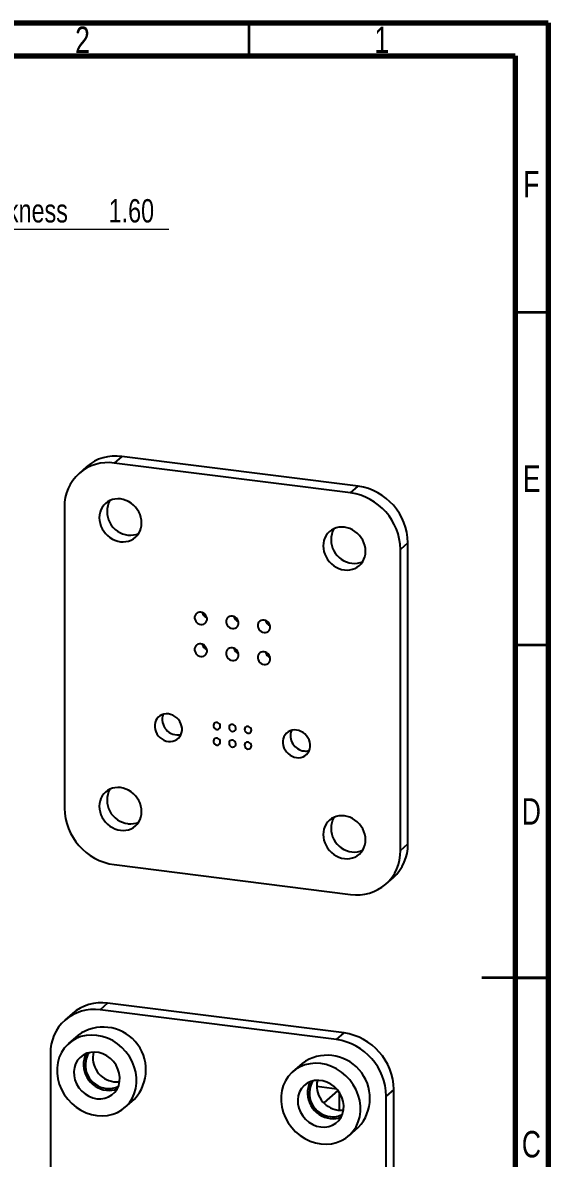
# Model space of a CAD drawing. Header units: millimetres. Extents: x 0 to 205, y 0 to 292.
# Drawn here: x 126 to 205, y 121.4 to 292 of the extents above; entities that cross this region are included whole.
import ezdxf

# ---------------------------------------------------------------- set-up
doc = ezdxf.new("R2010")
doc.units = ezdxf.units.MM
doc.styles.add('SLDTEXTSTYLE0', font='TXT', dxfattribs={"width": 0.75})
doc.dimstyles.new('SLDDIMSTYLE9', dxfattribs={"dimtxt": 3.5, "dimasz": 1.5, "dimexe": 0, "dimexo": 0.0625, "dimgap": 0.875, "dimtad": 1, "dimrnd": 1e-09, "dimzin": 4, "dimdsep": 46, "dimtxsty": 'SLDTEXTSTYLE0', "dimsah": 1, "dimcen": 0.09, "dimadec": 0, "dimazin": 1, "dimtfac": 1, "dimtmove": 0, "dimatfit": 0, "dimfxl": 1, "dimfrac": 2, "dimtolj": 1, "dimtzin": 12, "dimarcsym": 0})

# ---------------------------------------------------------------- blocks, each defined once
blk = doc.blocks.new('_D_15')
at = {"color": 7, "linetype": 'Continuous', "lineweight": 0}
for p, q in [((118.72, 252.16), (118.72, 261.98)), ((120.32, 251.55), (120.32, 261.98)), ((118.72, 260.98), (115.72, 260.98)), ((120.32, 260.98), (118.72, 260.98)), ((120.32, 260.98), (147.94, 260.98))]:
    blk.add_line(p, q, dxfattribs=at)
at = {"color": 7, "linetype": 'Continuous', "lineweight": 18}
for points in [[(118.72, 260.98), (117.22, 261.23), (117.22, 260.73)], [(120.32, 260.98), (121.82, 260.73), (121.82, 261.23)]]:
    blk.add_solid(points, dxfattribs=at)
at = {"color": 7, "linetype": 'Continuous', "lineweight": 18, "char_height": 3.5, "attachment_point": 1, "style": 'SLDTEXTSTYLE0'}
for s, insert in [('Thickness', (116.96, 265.49)), ('1.60', (138.89, 265.49))]:
    blk.add_mtext(s, dxfattribs=dict(at, insert=insert))

msp = doc.modelspace()

# ---------------------------------------------------------------- linework, layer by layer
at = {"color": 7, "linetype": 'Continuous', "lineweight": 70}
for p, q in [((15, 292), (205, 292)), ((205, 292), (205, 5)), ((20, 287), (200, 287)), ((200, 287), (200, 10))]:
    msp.add_line(p, q, dxfattribs=at)
at = {"color": 7, "linetype": 'Continuous', "lineweight": 35}
for p, q in [((160, 287), (160, 292)), ((200, 248.5), (205, 248.5)), ((200, 198.5), (205, 198.5)), ((205, 148.5), (195, 148.5)), ((200, 148.5), (205, 148.5))]:
    msp.add_line(p, q, dxfattribs=at)
at = {"color": 7, "linetype": 'Continuous', "lineweight": 25}
for p, q in [((135.571, 225.289), (134.44, 224.291)), ((140.863, 226.831), (139.731, 225.833)), ((175.277, 221.355), (139.731, 225.833)), ((176.408, 222.353), (140.863, 226.831)), ((175.277, 221.355), (176.408, 222.353)), ((132.248, 219.234), (132.248, 173.979)), ((183.892, 213.868), (182.76, 212.87)), ((183.892, 168.613), (183.892, 213.868)), ((182.76, 167.615), (182.76, 212.87)), ((182.76, 167.615), (183.892, 168.613)), ((139.731, 165.494), (175.277, 161.015)), ((180.569, 162.558), (181.7, 163.556)), ((138.741, 144.681), (137.61, 143.684)), ((173.156, 139.205), (137.61, 143.684)), ((174.287, 140.203), (138.741, 144.681)), ((133.45, 143.139), (132.319, 142.141)), ((173.156, 139.205), (174.287, 140.203)), ((134.312, 139.881), (132.877, 138.615)), ((130.127, 137.084), (130.127, 91.829)), ((167.987, 135.638), (166.552, 134.372)), ((173.206, 131.759), (170.173, 132.142)), ((173.369, 131.568), (171.248, 129.697)), ((181.77, 131.718), (180.639, 130.72)), ((181.77, 86.463), (181.77, 131.718)), ((141.343, 129.015), (142.779, 130.281)), ((173.538, 131.338), (173.538, 128.612)), ((180.639, 85.465), (180.639, 130.72)), ((175.018, 124.772), (176.454, 126.038))]:
    msp.add_line(p, q, dxfattribs=at)
at = {"color": 7, "linetype": 'Continuous', "lineweight": 25, "flags": 128}
for points in [[(140.667, 214.025), (141.082, 214), (141.49, 214.03), (141.884, 214.115), (142.257, 214.254), (142.603, 214.443), (142.916, 214.68), (143.19, 214.961), (143.421, 215.281), (143.605, 215.633), (143.739, 216.014), (143.82, 216.415), (143.847, 216.83), (143.82, 217.252), (143.739, 217.673), (143.605, 218.087), (143.421, 218.486), (143.19, 218.864), (142.916, 219.214), (142.603, 219.53), (142.257, 219.806), (141.884, 220.039), (141.49, 220.223), (141.082, 220.356), (140.667, 220.436), (140.252, 220.461), (139.844, 220.43), (139.45, 220.345), (139.077, 220.207), (138.731, 220.017), (138.418, 219.78), (138.144, 219.5), (137.912, 219.18), (137.728, 218.827), (137.595, 218.447), (137.514, 218.046), (137.486, 217.631), (137.514, 217.209), (137.595, 216.788), (137.728, 216.374), (137.912, 215.975), (138.144, 215.597), (138.418, 215.247), (138.731, 214.931), (139.077, 214.655), (139.45, 214.422), (139.844, 214.238), (140.252, 214.105), (140.667, 214.025)], [(174.342, 209.782), (174.757, 209.757), (175.165, 209.788), (175.559, 209.873), (175.932, 210.011), (176.278, 210.201), (176.591, 210.438), (176.865, 210.718), (177.096, 211.038), (177.28, 211.391), (177.414, 211.771), (177.495, 212.172), (177.522, 212.587), (177.495, 213.009), (177.414, 213.43), (177.28, 213.844), (177.096, 214.243), (176.865, 214.621), (176.591, 214.971), (176.278, 215.287), (175.932, 215.563), (175.559, 215.796), (175.165, 215.98), (174.757, 216.114), (174.342, 216.193), (173.927, 216.218), (173.519, 216.188), (173.125, 216.103), (172.751, 215.964), (172.406, 215.775), (172.093, 215.538), (171.818, 215.257), (171.587, 214.938), (171.403, 214.585), (171.27, 214.204), (171.188, 213.803), (171.161, 213.388), (171.188, 212.967), (171.27, 212.545), (171.403, 212.131), (171.587, 211.732), (171.818, 211.354), (172.093, 211.004), (172.406, 210.689), (172.751, 210.412), (173.125, 210.18), (173.519, 209.995), (173.927, 209.862), (174.342, 209.782)], [(152.752, 201.566), (152.976, 201.565), (153.187, 201.619), (153.373, 201.725), (153.522, 201.876), (153.627, 202.064), (153.681, 202.278), (153.681, 202.505), (153.627, 202.733), (153.522, 202.947), (153.373, 203.136), (153.187, 203.288), (152.976, 203.396), (152.752, 203.451), (152.528, 203.452), (152.318, 203.398), (152.132, 203.292), (151.982, 203.141), (151.878, 202.953), (151.824, 202.739), (151.824, 202.512), (151.878, 202.284), (151.982, 202.07), (152.132, 201.881), (152.318, 201.728), (152.528, 201.621), (152.752, 201.566)], [(157.504, 200.967), (157.728, 200.966), (157.939, 201.02), (158.125, 201.126), (158.274, 201.277), (158.379, 201.465), (158.433, 201.679), (158.433, 201.906), (158.379, 202.134), (158.274, 202.348), (158.125, 202.537), (157.939, 202.69), (157.728, 202.797), (157.504, 202.853), (157.28, 202.853), (157.069, 202.799), (156.884, 202.694), (156.734, 202.542), (156.63, 202.354), (156.576, 202.14), (156.576, 201.913), (156.63, 201.686), (156.734, 201.471), (156.884, 201.282), (157.069, 201.13), (157.28, 201.023), (157.504, 200.967)], [(162.256, 200.368), (162.48, 200.367), (162.691, 200.421), (162.876, 200.527), (163.026, 200.678), (163.131, 200.867), (163.185, 201.08), (163.185, 201.308), (163.131, 201.535), (163.026, 201.75), (162.876, 201.939), (162.691, 202.091), (162.48, 202.198), (162.256, 202.254), (162.032, 202.255), (161.821, 202.201), (161.636, 202.095), (161.486, 201.944), (161.381, 201.756), (161.328, 201.542), (161.328, 201.314), (161.381, 201.087), (161.486, 200.872), (161.636, 200.683), (161.821, 200.531), (162.032, 200.424), (162.256, 200.368)], [(152.752, 196.776), (152.976, 196.775), (153.187, 196.829), (153.373, 196.935), (153.522, 197.086), (153.627, 197.274), (153.681, 197.488), (153.681, 197.716), (153.627, 197.943), (153.522, 198.158), (153.373, 198.346), (153.187, 198.499), (152.976, 198.606), (152.752, 198.662), (152.528, 198.663), (152.318, 198.609), (152.132, 198.503), (151.982, 198.351), (151.878, 198.163), (151.824, 197.95), (151.824, 197.722), (151.878, 197.495), (151.982, 197.28), (152.132, 197.091), (152.318, 196.939), (152.528, 196.832), (152.752, 196.776)], [(157.504, 196.177), (157.728, 196.177), (157.939, 196.231), (158.125, 196.336), (158.274, 196.488), (158.379, 196.676), (158.433, 196.89), (158.433, 197.117), (158.379, 197.344), (158.274, 197.559), (158.125, 197.748), (157.939, 197.9), (157.728, 198.007), (157.504, 198.063), (157.28, 198.064), (157.069, 198.01), (156.884, 197.904), (156.734, 197.753), (156.63, 197.565), (156.576, 197.351), (156.576, 197.124), (156.63, 196.896), (156.734, 196.682), (156.884, 196.493), (157.069, 196.34), (157.28, 196.233), (157.504, 196.177)], [(162.256, 195.579), (162.48, 195.578), (162.691, 195.632), (162.876, 195.738), (163.026, 195.889), (163.131, 196.077), (163.185, 196.291), (163.185, 196.518), (163.131, 196.746), (163.026, 196.96), (162.876, 197.149), (162.691, 197.302), (162.48, 197.409), (162.256, 197.464), (162.032, 197.465), (161.821, 197.411), (161.636, 197.305), (161.486, 197.154), (161.381, 196.966), (161.328, 196.752), (161.328, 196.525), (161.381, 196.297), (161.486, 196.083), (161.636, 195.894), (161.821, 195.742), (162.032, 195.634), (162.256, 195.579)], [(147.869, 188.152), (147.531, 188.166), (147.201, 188.124), (146.89, 188.025), (146.605, 187.874), (146.355, 187.673), (146.147, 187.429), (145.985, 187.148), (145.874, 186.838), (145.819, 186.507), (145.819, 186.165), (145.874, 185.82), (145.985, 185.482), (146.147, 185.16), (146.355, 184.864), (146.605, 184.6), (146.89, 184.377), (147.201, 184.2), (147.531, 184.074), (147.869, 184.003), (148.208, 183.989), (148.538, 184.032), (148.849, 184.13), (149.133, 184.282), (149.383, 184.482), (149.592, 184.726), (149.754, 185.007), (149.864, 185.317), (149.92, 185.648), (149.92, 185.99), (149.864, 186.335), (149.754, 186.673), (149.592, 186.995), (149.383, 187.292), (149.133, 187.555), (148.849, 187.778), (148.538, 187.955), (148.208, 188.081), (147.869, 188.152)], [(155.166, 185.818), (155.333, 185.825), (155.482, 185.888), (155.596, 185.999), (155.664, 186.147), (155.678, 186.315), (155.637, 186.486), (155.544, 186.64), (155.411, 186.762), (155.25, 186.838), (155.081, 186.859), (154.921, 186.824), (154.787, 186.736), (154.695, 186.605), (154.653, 186.444), (154.667, 186.272), (154.735, 186.108), (154.85, 185.967), (154.999, 185.867), (155.166, 185.818)], [(157.504, 185.524), (157.671, 185.531), (157.82, 185.593), (157.935, 185.704), (158.003, 185.852), (158.017, 186.02), (157.975, 186.191), (157.883, 186.346), (157.749, 186.467), (157.589, 186.543), (157.42, 186.564), (157.259, 186.529), (157.126, 186.441), (157.033, 186.31), (156.991, 186.15), (157.005, 185.978), (157.074, 185.813), (157.188, 185.673), (157.337, 185.573), (157.504, 185.524)], [(159.843, 185.229), (160.01, 185.236), (160.159, 185.299), (160.273, 185.41), (160.341, 185.557), (160.355, 185.726), (160.314, 185.897), (160.221, 186.051), (160.088, 186.173), (159.927, 186.248), (159.758, 186.27), (159.598, 186.235), (159.464, 186.147), (159.372, 186.015), (159.33, 185.855), (159.344, 185.683), (159.412, 185.518), (159.527, 185.378), (159.676, 185.278), (159.843, 185.229)], [(155.166, 183.461), (155.333, 183.468), (155.482, 183.531), (155.596, 183.642), (155.664, 183.79), (155.678, 183.958), (155.637, 184.129), (155.544, 184.283), (155.411, 184.405), (155.25, 184.481), (155.081, 184.502), (154.921, 184.467), (154.787, 184.379), (154.695, 184.248), (154.653, 184.087), (154.667, 183.915), (154.735, 183.75), (154.85, 183.61), (154.999, 183.51), (155.166, 183.461)], [(167.139, 181.576), (167.478, 181.561), (167.807, 181.604), (168.118, 181.702), (168.403, 181.854), (168.653, 182.054), (168.862, 182.298), (169.024, 182.579), (169.134, 182.889), (169.19, 183.22), (169.19, 183.563), (169.134, 183.908), (169.024, 184.246), (168.862, 184.567), (168.653, 184.864), (168.403, 185.127), (168.118, 185.351), (167.807, 185.527), (167.478, 185.653), (167.139, 185.724), (166.8, 185.738), (166.471, 185.696), (166.16, 185.597), (165.875, 185.446), (165.625, 185.245), (165.416, 185.001), (165.254, 184.72), (165.144, 184.41), (165.088, 184.08), (165.088, 183.737), (165.144, 183.392), (165.254, 183.054), (165.416, 182.732), (165.625, 182.436), (165.875, 182.172), (166.16, 181.949), (166.471, 181.772), (166.8, 181.647), (167.139, 181.576)], [(157.504, 183.167), (157.671, 183.174), (157.82, 183.236), (157.935, 183.347), (158.003, 183.495), (158.017, 183.663), (157.975, 183.834), (157.883, 183.989), (157.749, 184.11), (157.589, 184.186), (157.42, 184.207), (157.259, 184.172), (157.126, 184.084), (157.033, 183.953), (156.991, 183.793), (157.005, 183.621), (157.074, 183.456), (157.188, 183.316), (157.337, 183.216), (157.504, 183.167)], [(159.843, 182.872), (160.01, 182.879), (160.159, 182.942), (160.273, 183.053), (160.341, 183.2), (160.355, 183.369), (160.314, 183.54), (160.221, 183.694), (160.088, 183.816), (159.927, 183.891), (159.758, 183.913), (159.598, 183.877), (159.464, 183.789), (159.372, 183.658), (159.33, 183.498), (159.344, 183.326), (159.412, 183.161), (159.527, 183.021), (159.676, 182.921), (159.843, 182.872)], [(140.667, 170.656), (141.082, 170.631), (141.49, 170.661), (141.884, 170.746), (142.257, 170.885), (142.603, 171.074), (142.916, 171.311), (143.19, 171.592), (143.421, 171.911), (143.605, 172.264), (143.739, 172.644), (143.82, 173.045), (143.847, 173.46), (143.82, 173.882), (143.739, 174.304), (143.605, 174.718), (143.421, 175.117), (143.19, 175.495), (142.916, 175.844), (142.603, 176.16), (142.257, 176.437), (141.884, 176.669), (141.49, 176.854), (141.082, 176.987), (140.667, 177.067), (140.252, 177.092), (139.844, 177.061), (139.45, 176.976), (139.077, 176.838), (138.731, 176.648), (138.418, 176.411), (138.144, 176.13), (137.912, 175.811), (137.728, 175.458), (137.595, 175.078), (137.514, 174.677), (137.486, 174.262), (137.514, 173.84), (137.595, 173.419), (137.728, 173.005), (137.912, 172.605), (138.144, 172.228), (138.418, 171.878), (138.731, 171.562), (139.077, 171.285), (139.45, 171.053), (139.844, 170.869), (140.252, 170.735), (140.667, 170.656)], [(174.342, 166.413), (174.757, 166.388), (175.165, 166.418), (175.559, 166.504), (175.932, 166.642), (176.278, 166.831), (176.591, 167.069), (176.865, 167.349), (177.096, 167.669), (177.28, 168.022), (177.414, 168.402), (177.495, 168.803), (177.522, 169.218), (177.495, 169.64), (177.414, 170.061), (177.28, 170.475), (177.096, 170.874), (176.865, 171.252), (176.591, 171.602), (176.278, 171.918), (175.932, 172.194), (175.559, 172.427), (175.165, 172.611), (174.757, 172.744), (174.342, 172.824), (173.927, 172.849), (173.519, 172.819), (173.125, 172.733), (172.751, 172.595), (172.406, 172.406), (172.093, 172.169), (171.818, 171.888), (171.587, 171.568), (171.403, 171.215), (171.27, 170.835), (171.188, 170.434), (171.161, 170.019), (171.188, 169.597), (171.27, 169.176), (171.403, 168.762), (171.587, 168.363), (171.818, 167.985), (172.093, 167.635), (172.406, 167.319), (172.751, 167.043), (173.125, 166.81), (173.519, 166.626), (173.927, 166.493), (174.342, 166.413)], [(137.11, 127.781), (137.925, 127.734), (138.725, 127.801), (139.495, 127.98), (140.221, 128.267), (140.888, 128.658), (141.485, 129.145), (142.001, 129.719), (142.425, 130.369), (142.751, 131.083), (142.971, 131.848), (143.083, 132.65), (143.083, 133.474), (142.971, 134.304), (142.751, 135.125), (142.425, 135.921), (142.001, 136.678), (141.485, 137.382), (140.888, 138.019), (140.221, 138.578), (139.495, 139.049), (138.725, 139.421), (137.925, 139.69), (137.11, 139.849), (136.295, 139.895), (135.495, 139.828), (134.725, 139.65), (133.999, 139.362), (133.332, 138.971), (132.735, 138.484), (132.219, 137.91), (131.795, 137.26), (131.469, 136.546), (131.249, 135.781), (131.137, 134.979), (131.137, 134.155), (131.249, 133.325), (131.469, 132.505), (131.795, 131.708), (132.219, 130.951), (132.735, 130.247), (133.332, 129.61), (133.999, 129.051), (134.725, 128.581), (135.495, 128.208), (136.295, 127.94), (137.11, 127.781)], [(137.11, 130.326), (137.728, 130.304), (138.326, 130.395), (138.885, 130.596), (139.387, 130.901), (139.816, 131.299), (140.158, 131.778), (140.402, 132.322), (140.54, 132.914), (140.568, 133.535), (140.484, 134.166), (140.293, 134.785), (139.998, 135.372), (139.612, 135.91), (139.144, 136.38), (138.612, 136.768), (138.031, 137.061), (137.42, 137.25), (136.8, 137.328), (136.189, 137.293), (135.608, 137.147), (135.076, 136.893), (134.608, 136.54), (134.222, 136.1), (133.927, 135.587), (133.736, 135.016), (133.652, 134.407), (133.68, 133.778), (133.818, 133.151), (134.062, 132.546), (134.404, 131.981), (134.833, 131.474), (135.335, 131.044), (135.894, 130.702), (136.492, 130.46), (137.11, 130.326)], [(170.785, 123.538), (171.6, 123.491), (172.4, 123.558), (173.17, 123.737), (173.895, 124.025), (174.563, 124.415), (175.16, 124.902), (175.676, 125.476), (176.1, 126.126), (176.426, 126.841), (176.646, 127.606), (176.758, 128.408), (176.758, 129.231), (176.646, 130.061), (176.426, 130.882), (176.1, 131.678), (175.676, 132.435), (175.16, 133.139), (174.563, 133.777), (173.895, 134.336), (173.17, 134.806), (172.4, 135.179), (171.6, 135.447), (170.785, 135.606), (169.97, 135.652), (169.17, 135.586), (168.4, 135.407), (167.674, 135.119), (167.007, 134.729), (166.41, 134.242), (165.894, 133.668), (165.469, 133.018), (165.144, 132.303), (164.923, 131.538), (164.812, 130.736), (164.812, 129.913), (164.923, 129.083), (165.144, 128.262), (165.469, 127.466), (165.894, 126.708), (166.41, 126.005), (167.007, 125.367), (167.674, 124.808), (168.4, 124.338), (169.17, 123.965), (169.97, 123.697), (170.785, 123.538)], [(139.677, 132.873), (140.279, 132.855), (140.535, 132.884)], [(170.785, 126.084), (171.403, 126.062), (172.001, 126.153), (172.56, 126.354), (173.062, 126.658), (173.491, 127.056), (173.833, 127.535), (174.077, 128.079), (174.215, 128.672), (174.242, 129.293), (174.159, 129.923), (173.967, 130.542), (173.673, 131.13), (173.287, 131.667), (172.819, 132.138), (172.287, 132.526), (171.706, 132.819), (171.095, 133.007), (170.475, 133.085), (169.864, 133.051), (169.283, 132.904), (168.751, 132.65), (168.283, 132.298), (167.896, 131.858), (167.602, 131.344), (167.411, 130.773), (167.327, 130.164), (167.355, 129.536), (167.493, 128.909), (167.737, 128.303), (168.079, 127.738), (168.508, 127.232), (169.01, 126.801), (169.569, 126.459), (170.167, 126.217), (170.785, 126.084)], [(173.352, 128.63), (173.954, 128.612), (174.21, 128.641)]]:
    msp.add_lwpolyline(points, dxfattribs=at)
at = {"color": 7, "linetype": 'Continuous', "lineweight": 25}
for centre, radius, start, end in [((138.764, 219.387), 6.518, 81.46876, 181.35048), ((139.92, 220.219), 6.679, 81.88218, 130.62061), ((175.165, 213.714), 8.728, 1.00852, 81.81072), ((142.2, 218.55), 3.55, 152.34831, 263.49349), ((174.034, 212.716), 8.728, 1.00852, 81.81072), ((142.194, 217.907), 2.911, 262.18426, 294.66985), ((175.875, 214.307), 3.55, 152.34831, 263.49349), ((175.869, 213.664), 2.911, 262.18426, 294.66985), ((154.052, 203.654), 1.107, 193.49434, 249.3249), ((158.804, 203.056), 1.107, 193.49434, 249.3249), ((163.555, 202.457), 1.107, 193.49434, 249.3249), ((154.052, 198.865), 1.107, 193.49434, 249.3249), ((158.804, 198.266), 1.107, 193.49434, 249.3249), ((163.555, 197.667), 1.107, 193.49434, 249.3249), ((149.259, 187.303), 2.305, 159.86219, 282.95706), ((168.566, 184.89), 2.336, 160.52739, 262.72689), ((168.524, 184.491), 1.934, 262.47494, 285.65402), ((142.2, 175.181), 3.55, 152.34831, 263.49349), ((140.975, 174.133), 8.728, 181.00852, 261.81072), ((175.875, 170.938), 3.55, 152.34831, 263.49349), ((142.194, 174.537), 2.911, 262.18426, 294.66985), ((176.244, 167.461), 6.518, 261.46876, 1.35048), ((175.869, 170.295), 2.911, 262.18426, 294.66985), ((177.231, 168.496), 6.662, 312.13243, 1.00326), ((136.641, 137.24), 6.516, 81.4501, 181.36914), ((137.802, 138.058), 6.69, 81.92476, 130.57804), ((138.069, 134.66), 6.431, 317.07864, 125.7406), ((173.042, 131.562), 8.73, 1.0219, 81.79734), ((171.91, 130.564), 8.73, 1.0219, 81.79734), ((139.002, 135.448), 3.883, 154.81468, 263.24995), ((138.921, 135.375), 3.521, 147.93269, 263.86805), ((140.149, 136.478), 3.636, 166.45282, 262.53492), ((171.744, 130.418), 6.431, 317.07864, 125.7406), ((138.944, 134.727), 2.879, 262.04052, 299.6029), ((138.972, 134.771), 3.208, 262.35381, 291.87488), ((172.677, 131.206), 3.883, 154.81468, 263.24995), ((172.596, 131.133), 3.521, 147.93269, 263.86805), ((173.824, 132.235), 3.636, 166.45282, 262.53492), ((172.619, 130.484), 2.879, 262.04052, 299.6029), ((172.647, 130.529), 3.208, 262.35381, 291.87488)]:
    msp.add_arc(centre, radius, start, end, dxfattribs=at)

# ---------------------------------------------------------------- texts
at = {"color": 7, "linetype": 'Continuous', "lineweight": 0, "char_height": 3.969, "attachment_point": 2, "style": 'SLDTEXTSTYLE0'}
for s, insert in [('2', (134.96, 291.417)), ('1', (179.96, 291.417)), ('F', (202.458, 269.725)), ('E', (202.508, 225.475)), ('D', (202.453, 175.475)), ('C', (202.459, 125.475))]:
    msp.add_mtext(s, dxfattribs=dict(at, insert=insert))

# ---------------------------------------------------------------- dimensions: what is measured, and where the dimension line sits
at = {"color": 7, "linetype": 'Continuous', "lineweight": 18}
dim = msp.add_linear_dim(base=(118.719, 263.758), p1=(120.319, 253.758), p2=(118.719, 253.758), text='Thickness <>', dimstyle='SLDDIMSTYLE9', dxfattribs=at)
dim.commit()
dim.dimension.update_dxf_attribs({"geometry": '_D_15', "text_midpoint": (132.451, 263.758), "dimtype": 160})

doc.saveas('drawing.dxf')
